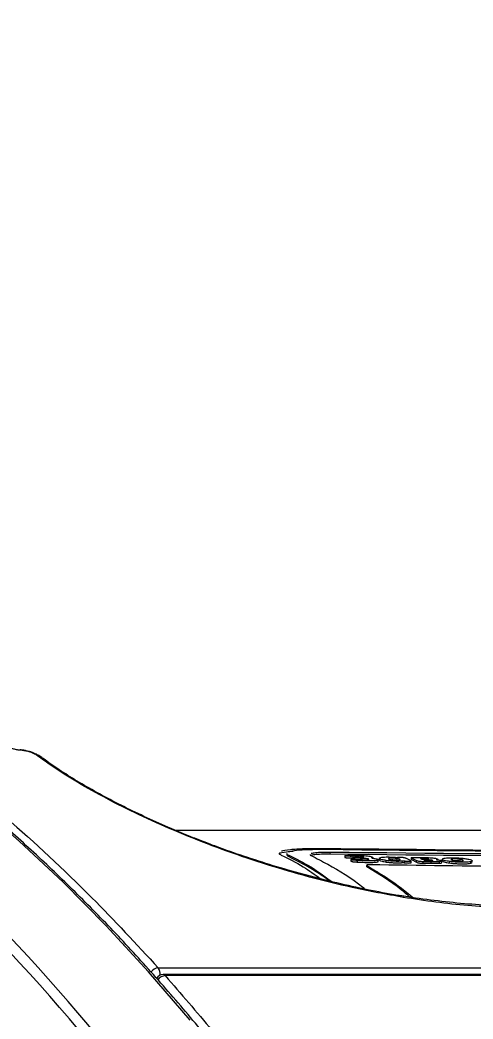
# Model space of a CAD drawing. Header units: millimetres. Extents: x -8327 to 9087, y -6583 to 5996.
# Drawn here: x 5834.9 to 5893.4, y 585.5 to 714.7 of the extents above; entities that cross this region are included whole.
import ezdxf

# ---------------------------------------------------------------- set-up
doc = ezdxf.new("R2010")
doc.units = ezdxf.units.MM
doc.layers.add('DIKOM_ОБЪЕКТ', color=7, linetype='Continuous')
doc.layers.add('DIKOM_РАЗМЕР_ОБЪЕКТА', color=7, linetype='Continuous')
doc.styles.add('style1', font='arial.ttf', dxfattribs={"width": 0.8})
doc.dimstyles.new('1-50', dxfattribs={"dimtxt": 300, "dimasz": 200, "dimexe": 100, "dimexo": 0, "dimgap": 100, "dimtad": 1, "dimtxsty": 'style1', "dimcen": 200, "dimclrd": 7, "dimclre": 7, "dimclrt": 7, "dimadec": 1, "dimazin": 2, "dimtfac": 1, "dimtmove": 0, "dimatfit": 2, "dimfxl": 0, "dimlwd": 25, "dimlwe": 18, "dimarcsym": 0})

# ---------------------------------------------------------------- blocks, each defined once
blk = doc.blocks.new('*D9')
at = {"layer": 'Defpoints', "color": 0, "transparency": 16777216}
for p in [(7087.37, 843.9), (-4957.59, 227.93), (7087.37, -4838.64)]:
    blk.add_point(p, dxfattribs=at)
at = {"layer": 'DIKOM_РАЗМЕР_ОБЪЕКТА', "color": 7, "lineweight": 18, "transparency": 16777216}
for p, q in [((7087.37, 843.9), (7087.37, -4938.64)), ((-4957.59, 227.93), (-4957.59, -4938.64))]:
    blk.add_line(p, q, dxfattribs=at)
at = {"layer": 'DIKOM_РАЗМЕР_ОБЪЕКТА', "color": 7, "lineweight": 25, "transparency": 16777216}
blk.add_line((-4757.59, -4838.64), (6887.37, -4838.64), dxfattribs=at)
at = {"layer": 'DIKOM_РАЗМЕР_ОБЪЕКТА', "color": 7, "transparency": 16777216}
for points in [[(-4757.59, -4805.31), (-4757.59, -4871.97), (-4957.59, -4838.64)], [(6887.37, -4805.31), (6887.37, -4871.97), (7087.37, -4838.64)]]:
    blk.add_solid(points, dxfattribs=at)
at = {"layer": 'DIKOM_РАЗМЕР_ОБЪЕКТА', "color": 7, "transparency": 16777216, "insert": (4098.94, -4585.47), "char_height": 300, "attachment_point": 5, "style": 'style1'}
blk.add_mtext('12040', dxfattribs=at)

msp = doc.modelspace()

# ---------------------------------------------------------------- linework, layer by layer
at = {"layer": 'DIKOM_ОБЪЕКТ', "color": 7, "linetype": 'Continuous', "lineweight": 15}
for p, q in [((5837.179, 619.549), (5836.89, 619.734)), ((6093.049, 609.928), (5854.964, 609.928)), ((5869.357, 606.966), (5869.343, 606.77)), ((5869.583, 606.542), (5869.598, 606.737)), ((5874.973, 606.902), (5874.987, 607.097)), ((5876.858, 606.662), (5876.843, 606.467)), ((5877.641, 606.173), (5877.627, 605.979)), ((5877.887, 606.418), (5877.873, 606.223)), ((5877.93, 606.394), (5877.944, 606.589)), ((5878.48, 605.843), (5878.494, 606.038)), ((5880.36, 606.419), (5880.325, 606.405)), ((5880.357, 606.37), (5880.36, 606.419)), ((5880.432, 606.349), (5880.44, 606.463)), ((5881.179, 605.929), (5881.193, 606.124)), ((5881.303, 606.334), (5881.289, 606.139)), ((5882.191, 605.85), (5882.204, 606.045)), ((5882.534, 606.276), (5882.537, 606.317)), ((5883.598, 606.107), (5883.612, 606.302)), ((5884.282, 605.767), (5884.297, 605.961)), ((5884.575, 605.758), (5884.589, 605.953)), ((5884.759, 606.354), (5885.376, 606.031)), ((5885.439, 606.399), (5885.425, 606.205)), ((5885.426, 605.776), (5885.441, 605.97)), ((5885.472, 606.162), (5885.486, 606.357)), ((5885.472, 606.162), (5886.135, 605.814)), ((5886.149, 606.009), (5885.486, 606.357)), ((5885.918, 606.449), (5886.909, 606.436)), ((5886.135, 605.814), (5886.149, 606.009)), ((5886.782, 606.244), (5886.789, 606.339)), ((5886.989, 606.337), (5886.789, 606.339)), ((5886.962, 605.698), (5886.976, 605.892)), ((5888.015, 605.878), (5886.976, 605.892)), ((5886.981, 606.22), (5886.989, 606.337)), ((5887.022, 606.218), (5887.264, 606.215)), ((5887.212, 606.017), (5887.219, 606.115)), ((5887.461, 606.111), (5887.219, 606.115)), ((5887.452, 605.99), (5887.461, 606.111)), ((5887.452, 605.99), (5887.693, 605.987)), ((5887.9, 605.988), (5887.908, 606.097)), ((5888.001, 605.683), (5888.015, 605.878)), ((5888.719, 606.147), (5888.721, 606.174)), ((5888.83, 606.134), (5888.836, 606.22)), ((5889.075, 605.696), (5889.089, 605.891)), ((5889.384, 605.774), (5889.397, 605.968)), ((5889.426, 606.225), (5889.412, 606.031)), ((5889.489, 606.285), (5889.648, 606.331)), ((5889.502, 605.939), (5889.517, 606.134)), ((5890.401, 605.725), (5890.415, 605.92)), ((5890.647, 606.213), (5890.607, 606.189)), ((5890.642, 606.132), (5890.647, 606.213)), ((5891.747, 606.004), (5891.761, 606.198)), ((5892.127, 606.007), (5892.157, 606.048)), ((5893.123, 605.689), (5893.137, 605.883)), ((5879.677, 605.207), (5879.691, 605.401)), ((5886.962, 605.698), (5888.001, 605.683)), ((5852.742, 592.159), (6131.05, 592.159)), ((6131.049, 591.292), (5853.378, 591.292)), ((6131.049, 591.157), (5853.636, 591.157))]:
    msp.add_line(p, q, dxfattribs=at)
at = {"layer": 'DIKOM_ОБЪЕКТ', "color": 7, "linetype": 'Continuous', "lineweight": 15, "flags": 128}
for points in [[(5856.865, 585.412), (5851.475, 591.659), (5845.993, 597.6), (5840.425, 603.229), (5834.775, 608.542), (5829.048, 613.535), (5823.249, 618.203), (5817.382, 622.542), (5811.453, 626.549), (5805.467, 630.22), (5799.428, 633.552), (5793.342, 636.543), (5791.642, 637.314)], [(5834.981, 620.291), (5834.882, 620.353), (5834.865, 620.355)], [(5837.597, 619.42), (5837.605, 619.414), (5837.658, 619.369)], [(5884.405, 601.276), (5884.39, 601.341), (5884.368, 601.372), (5884.36, 601.374)]]:
    msp.add_lwpolyline(points, dxfattribs=at)
at = {"layer": 'DIKOM_ОБЪЕКТ', "color": 7, "linetype": 'Continuous', "lineweight": 15}
for centre, radius, start, end in [((5836.954, 619.231), 0.507, 61.85075, 97.25825), ((5837.197, 618.868), 0.682, 54.04439, 91.54506), ((5655.5, 427.482), 245.263, 34.45461, 49.01555), ((5654.813, 427.044), 244.716, 34.45462, 49.01591), ((5852.812, 590.924), 1.238, 93.26795, 146.13107), ((5851.598, 591.343), 1.405, 354.8681, 35.53906), ((5853.378, 590.292), 1, 90, 150.15128), ((5853.695, 589.937), 1.221, 92.77558, 146.54084), ((5853.361, 590.947), 0.346, 37.44845, 87.23981)]:
    msp.add_arc(centre, radius, start, end, dxfattribs=at)
for points, knots in [([(5960.117, 228.93), (5960.11, 230.95), (5960.09, 236.81), (5959.932, 246.505), (5959.589, 258.003), (5959.082, 269.48), (5958.414, 280.925), (5957.584, 292.33), (5956.593, 303.687), (5955.442, 314.986), (5954.131, 326.221), (5952.662, 337.382), (5951.036, 348.46), (5949.254, 359.448), (5947.317, 370.337), (5945.227, 381.119), (5942.985, 391.787), (5940.593, 402.331), (5938.052, 412.744), (5935.365, 423.018), (5932.534, 433.146), (5929.56, 443.12), (5926.447, 452.932), (5923.195, 462.575), (5919.809, 472.042), (5916.289, 481.325), (5912.639, 490.418), (5908.862, 499.314), (5904.959, 508.006), (5900.935, 516.488), (5896.792, 524.753), (5892.534, 532.796), (5888.162, 540.608), (5883.682, 548.187), (5879.094, 555.524), (5874.405, 562.615), (5869.616, 569.455), (5864.731, 576.037), (5859.755, 582.358), (5854.69, 588.413), (5849.54, 594.196), (5844.31, 599.703), (5839.003, 604.93), (5833.623, 609.874), (5828.176, 614.529), (5822.663, 618.894), (5817.09, 622.963), (5811.461, 626.734), (5805.781, 630.209), (5800.051, 633.361), (5795.433, 635.7), (5792.712, 636.877), (5791.93, 637.215)], [0, 0, 0, 0, 0.010755, 0.031188, 0.0516215, 0.072055, 0.0924886, 0.1129223, 0.1333561, 0.1537901, 0.1742242, 0.1946586, 0.2150932, 0.235528, 0.2559632, 0.2763986, 0.2968344, 0.3172705, 0.3377071, 0.3581441, 0.3785815, 0.3990193, 0.4194578, 0.4398966, 0.460336, 0.4807761, 0.5012166, 0.5216577, 0.5420997, 0.5625421, 0.5829849, 0.6034284, 0.6238727, 0.644317, 0.6647622, 0.6852076, 0.7056533, 0.7260989, 0.7465444, 0.7669898, 0.7874345, 0.8078783, 0.8283208, 0.8487618, 0.8692004, 0.8896367, 0.9100697, 0.9304986, 0.9509237, 0.9713434, 0.991758, 1, 1, 1, 1]), ([(5792.362, 637.584), (5794.393, 636.729), (5800.328, 634.229), (5810.11, 628.659), (5821.669, 620.942), (5833.076, 611.792), (5843.453, 602.2), (5849.893, 595.238), (5852.742, 592.159)], [0, 0, 0, 0, 0.095894, 0.2802602, 0.4699796, 0.6598557, 0.8495763, 1, 1, 1, 1]), ([(5834.981, 620.291), (5834.935, 620.295), (5834.757, 620.307), (5834.39, 620.367), (5833.872, 620.505), (5833.328, 620.718), (5833.061, 620.888), (5832.92, 620.978)], [0, 0, 0, 0, 0.0579558, 0.2244126, 0.4299899, 0.7004773, 1, 1, 1, 1]), ([(5835.661, 620.233), (5835.61, 620.247), (5835.352, 620.318), (5835.082, 620.336), (5834.865, 620.35)], [0, 0, 0, 0, 0.1961753, 1, 1, 1, 1]), ([(5836.89, 619.734), (5836.713, 619.822), (5836.392, 619.982), (5835.821, 620.16), (5835.344, 620.26), (5835.085, 620.282), (5834.981, 620.291)], [0, 0, 0, 0, 0.3466446, 0.6311695, 0.851224, 1, 1, 1, 1]), ([(5837.19, 619.672), (5837.13, 619.707), (5836.861, 619.861), (5836.356, 620.067), (5835.863, 620.185), (5835.661, 620.233)], [0, 0, 0, 0, 0.1451551, 0.6501812, 1, 1, 1, 1]), ([(5837.691, 619.347), (5837.609, 619.412), (5837.459, 619.531), (5837.263, 619.626), (5837.176, 619.668)], [0, 0, 0, 0, 0.5523607, 1, 1, 1, 1]), ([(5884.405, 601.276), (5882.201, 601.675), (5878.14, 602.412), (5872.258, 603.881), (5866.831, 605.461), (5861.586, 607.229), (5856.592, 609.143), (5851.898, 611.16), (5847.545, 613.247), (5843.61, 615.364), (5840.08, 617.483), (5838.145, 618.861), (5837.179, 619.549)], [0, 0, 0, 0, 0.1166816, 0.2150806, 0.3137942, 0.4122024, 0.5100573, 0.6082235, 0.7060856, 0.8039548, 0.9021319, 1, 1, 1, 1]), ([(5858.996, 608.335), (5858.416, 608.554), (5856.688, 609.208), (5853.97, 610.356), (5850.844, 611.756), (5847.889, 613.192), (5845.107, 614.654), (5842.519, 616.13), (5840.178, 617.599), (5838.558, 618.688), (5837.808, 619.27), (5837.666, 619.38)], [0, 0, 0, 0, 0.0646398, 0.1923224, 0.3194995, 0.4479954, 0.5775926, 0.7079975, 0.8388216, 0.9695133, 1, 1, 1, 1]), ([(5884.362, 601.431), (5884.142, 601.465), (5882.618, 601.697), (5879.764, 602.262), (5875.826, 603.124), (5871.914, 604.117), (5868.065, 605.212), (5864.324, 606.401), (5861.291, 607.445), (5859.566, 608.114), (5858.996, 608.335)], [0, 0, 0, 0, 0.0252271, 0.1753936, 0.3263132, 0.4775008, 0.6282539, 0.778145, 0.9267481, 1, 1, 1, 1]), ([(5868.457, 606.895), (5868.454, 606.915), (5868.435, 607.036), (5869.008, 607.168), (5869.87, 607.234), (5870.159, 607.256)], [0, 0, 0, 0, 0.1208205, 0.7051214, 1, 1, 1, 1]), ([(5873.914, 607.565), (5873.115, 607.566), (5871.515, 607.569), (5869.764, 607.446), (5868.787, 607.329), (5868.682, 607.236), (5868.679, 607.234)], [0, 0, 0, 0, 0.329634, 0.6592502, 0.9909774, 1, 1, 1, 1]), ([(5874.183, 607.452), (5873.495, 607.452), (5872.12, 607.453), (5870.492, 607.353), (5869.927, 607.228), (5869.643, 607.165)], [0, 0, 0, 0, 0.3326434, 0.6652885, 1, 1, 1, 1]), ([(6030.002, 607.552), (6003.971, 607.303), (5951.906, 606.806), (5899.913, 607.312), (5873.914, 607.565)], [0, 0, 0, 0, 0.49996055, 1, 1, 1, 1]), ([(6030.27, 607.439), (6004.239, 607.184), (5952.173, 606.675), (5900.181, 607.193), (5874.183, 607.452)], [0, 0, 0, 0, 0.4999582, 1, 1, 1, 1]), ([(5868.411, 607.009), (5868.393, 606.995), (5868.286, 606.921), (5868.477, 606.829), (5868.635, 606.752)], [0, 0, 0, 0, 0.1766033, 1, 1, 1, 1]), ([(5868.635, 606.752), (5869.584, 606.286), (5871.284, 605.452), (5872.967, 604.225), (5873.71, 603.683)], [0, 0, 0, 0, 0.5583289, 1, 1, 1, 1]), ([(5869.404, 606.961), (5869.387, 606.95), (5869.294, 606.884), (5869.461, 606.804), (5869.598, 606.737)], [0, 0, 0, 0, 0.1775922, 1, 1, 1, 1]), ([(5869.583, 606.542), (5869.523, 606.573), (5869.365, 606.652), (5869.41, 606.721), (5869.438, 606.764)], [0, 0, 0, 0, 0.3834187, 1, 1, 1, 1]), ([(5874.915, 603.378), (5874.321, 603.796), (5872.553, 605.042), (5870.769, 605.943), (5869.583, 606.542)], [0, 0, 0, 0, 0.3353381, 1, 1, 1, 1]), ([(5869.598, 606.737), (5870.547, 606.266), (5872.415, 605.34), (5874.264, 603.981), (5875.174, 603.312)], [0, 0, 0, 0, 0.5079441, 1, 1, 1, 1]), ([(5872.38, 606.817), (5872.371, 606.81), (5872.32, 606.774), (5872.411, 606.729), (5872.486, 606.693)], [0, 0, 0, 0, 0.1803134, 1, 1, 1, 1]), ([(5872.463, 606.711), (5872.558, 606.745), (5872.766, 606.82), (5873.539, 606.887), (5874.347, 606.908), (5874.853, 606.903), (5874.973, 606.902)], [0, 0, 0, 0, 0.26785161, 0.58636458, 0.90189129, 1, 1, 1, 1]), ([(5872.486, 606.693), (5873.203, 606.321), (5875.439, 605.162), (5877.781, 603.758), (5879.384, 602.426), (5879.492, 602.337)], [0, 0, 0, 0, 0.30615366, 0.95344098, 1, 1, 1, 1]), ([(5874.987, 607.097), (5874.612, 607.098), (5873.862, 607.098), (5872.973, 607.04), (5872.664, 606.968), (5872.51, 606.932)], [0, 0, 0, 0, 0.3327516, 0.6654077, 1, 1, 1, 1]), ([(5874.973, 606.902), (5900.966, 606.626), (5952.956, 606.073), (6005.024, 606.617), (6031.061, 606.888)], [0, 0, 0, 0, 0.4999539, 1, 1, 1, 1]), ([(6031.074, 607.084), (6005.043, 606.812), (5952.974, 606.267), (5900.985, 606.821), (5874.987, 607.097)], [0, 0, 0, 0, 0.4999526, 1, 1, 1, 1]), ([(5876.85, 606.466), (5876.848, 606.464), (5876.844, 606.454), (5876.9, 606.437), (5876.987, 606.418), (5877.095, 606.405), (5877.24, 606.394), (5877.506, 606.386), (5877.737, 606.39), (5877.902, 606.394), (5877.93, 606.394)], [0, 0, 0, 0, 0.04602373, 0.18047902, 0.27098253, 0.36222118, 0.44279026, 0.58647667, 0.93049649, 1, 1, 1, 1]), ([(5877.944, 606.589), (5877.859, 606.587), (5877.676, 606.583), (5877.429, 606.583), (5877.216, 606.591), (5877.077, 606.603), (5876.964, 606.619), (5876.893, 606.638), (5876.849, 606.658), (5876.865, 606.674), (5876.903, 606.682), (5876.922, 606.686)], [0, 0, 0, 0, 0.1806395, 0.3933591, 0.4816949, 0.5711991, 0.6499684, 0.7412923, 0.8369813, 0.9220495, 1, 1, 1, 1]), ([(5876.922, 606.686), (5877.001, 606.696), (5877.197, 606.72), (5877.7, 606.728), (5878.36, 606.723), (5879.008, 606.706), (5879.589, 606.668), (5879.973, 606.624), (5880.267, 606.564), (5880.421, 606.505), (5880.458, 606.451), (5880.39, 606.429), (5880.36, 606.419)], [0, 0, 0, 0, 0.0814159, 0.2015924, 0.3322281, 0.5010473, 0.5900354, 0.6799029, 0.7567625, 0.8704921, 0.943303, 1, 1, 1, 1]), ([(5877.632, 605.978), (5877.631, 605.976), (5877.623, 605.965), (5877.681, 605.94), (5877.805, 605.908), (5878.022, 605.878), (5878.255, 605.857), (5878.422, 605.847), (5878.48, 605.843)], [0, 0, 0, 0, 0.0406383, 0.2278393, 0.4184509, 0.5893323, 0.8558057, 1, 1, 1, 1]), ([(5878.494, 606.038), (5878.356, 606.047), (5878.141, 606.061), (5877.877, 606.093), (5877.726, 606.124), (5877.654, 606.153), (5877.634, 606.175), (5877.661, 606.191), (5877.733, 606.202), (5877.84, 606.206), (5877.974, 606.207), (5878.171, 606.203), (5878.332, 606.194), (5878.436, 606.188)], [0, 0, 0, 0, 0.1841339, 0.287867, 0.3923799, 0.4850098, 0.5579024, 0.6114289, 0.6652984, 0.7300639, 0.7854477, 0.8608703, 1, 1, 1, 1]), ([(5879.184, 606.317), (5879.122, 606.318), (5879, 606.321), (5878.763, 606.324), (5878.517, 606.328), (5878.273, 606.34), (5878.114, 606.354), (5878.003, 606.371), (5877.924, 606.39), (5877.881, 606.411), (5877.892, 606.429), (5877.94, 606.441), (5877.986, 606.446), (5878.004, 606.448)], [0, 0, 0, 0, 0.0998375, 0.1990407, 0.3905918, 0.5004998, 0.5811314, 0.6494475, 0.7179092, 0.8106342, 0.8812619, 0.9516687, 1, 1, 1, 1]), ([(5879.19, 606.462), (5879.225, 606.466), (5879.288, 606.473), (5879.325, 606.489), (5879.309, 606.511), (5879.243, 606.534), (5879.123, 606.557), (5878.972, 606.574), (5878.796, 606.585), (5878.615, 606.592), (5878.32, 606.597), (5878.107, 606.593), (5877.944, 606.589)], [0, 0, 0, 0, 0.0786985, 0.1441104, 0.2094152, 0.3227311, 0.3955817, 0.4687571, 0.5634851, 0.6473875, 0.731324, 1, 1, 1, 1]), ([(5878.004, 606.448), (5878.034, 606.45), (5878.094, 606.455), (5878.217, 606.459), (5878.311, 606.459), (5878.366, 606.459)], [0, 0, 0, 0, 0.296148, 0.5906739, 1, 1, 1, 1]), ([(5878.366, 606.459), (5878.423, 606.459), (5878.535, 606.458), (5878.723, 606.455), (5878.928, 606.452), (5879.092, 606.455), (5879.169, 606.461), (5879.19, 606.462)], [0, 0, 0, 0, 0.19679984, 0.39260381, 0.64597399, 0.90128573, 1, 1, 1, 1]), ([(5878.436, 606.188), (5878.49, 606.184), (5878.586, 606.178), (5878.722, 606.169), (5878.803, 606.164), (5878.844, 606.162)], [0, 0, 0, 0, 0.401464, 0.7006475, 1, 1, 1, 1]), ([(5878.48, 605.843), (5878.795, 605.829), (5879.289, 605.808), (5880.012, 605.8), (5880.561, 605.806), (5880.974, 605.84), (5881.16, 605.883), (5881.165, 605.917), (5881.167, 605.93)], [0, 0, 0, 0, 0.2672512, 0.41961317, 0.64304663, 0.77740721, 0.91284878, 1, 1, 1, 1]), ([(5880.578, 606.323), (5880.68, 606.309), (5880.883, 606.279), (5881.111, 606.214), (5881.214, 606.144), (5881.172, 606.076), (5880.947, 606.028), (5880.474, 605.997), (5879.64, 605.992), (5878.921, 606.021), (5878.494, 606.038)], [0, 0, 0, 0, 0.0747254, 0.1493449, 0.2788086, 0.3717918, 0.4653293, 0.5702496, 0.7447049, 1, 1, 1, 1]), ([(5878.844, 606.162), (5878.92, 606.159), (5879.072, 606.153), (5879.367, 606.148), (5879.648, 606.146), (5879.856, 606.159), (5879.94, 606.176), (5879.961, 606.201), (5879.919, 606.229), (5879.808, 606.261), (5879.689, 606.278), (5879.627, 606.287)], [0, 0, 0, 0, 0.1077093, 0.2152185, 0.4317365, 0.5171821, 0.603352, 0.6797587, 0.7976209, 0.8936891, 1, 1, 1, 1]), ([(5879.627, 606.287), (5879.585, 606.291), (5879.482, 606.303), (5879.326, 606.312), (5879.221, 606.316), (5879.184, 606.317)], [0, 0, 0, 0, 0.300164, 0.7514861, 1, 1, 1, 1]), ([(5880.325, 606.395), (5880.324, 606.391), (5880.319, 606.379), (5880.38, 606.358), (5880.474, 606.337), (5880.551, 606.327), (5880.578, 606.323)], [0, 0, 0, 0, 0.1764966, 0.5001528, 0.8233664, 1, 1, 1, 1]), ([(5882.204, 606.045), (5882.022, 606.076), (5881.659, 606.139), (5881.364, 606.245), (5881.245, 606.35), (5881.405, 606.405), (5881.483, 606.431)], [0, 0, 0, 0, 0.2428658, 0.4854019, 0.7493051, 1, 1, 1, 1]), ([(5881.307, 606.139), (5881.315, 606.113), (5881.334, 606.053), (5881.62, 605.95), (5882, 605.884), (5882.191, 605.85)], [0, 0, 0, 0, 0.2799971, 0.6396821, 1, 1, 1, 1]), ([(5881.483, 606.431), (5881.571, 606.449), (5881.739, 606.481), (5882.169, 606.503), (5882.616, 606.502), (5883.035, 606.486), (5883.262, 606.465), (5883.365, 606.456)], [0, 0, 0, 0, 0.247553, 0.469432, 0.6905493, 0.8609902, 1, 1, 1, 1]), ([(5882.191, 605.85), (5882.361, 605.827), (5882.675, 605.785), (5883.219, 605.748), (5883.683, 605.737), (5884.057, 605.742), (5884.214, 605.759), (5884.282, 605.767)], [0, 0, 0, 0, 0.25742574, 0.47272627, 0.68760946, 0.86480725, 1, 1, 1, 1]), ([(5884.297, 605.961), (5884.21, 605.952), (5884.036, 605.935), (5883.619, 605.932), (5883.12, 605.948), (5882.603, 605.99), (5882.327, 606.028), (5882.204, 606.045)], [0, 0, 0, 0, 0.168206, 0.3359521, 0.5757107, 0.811396, 1, 1, 1, 1]), ([(5882.537, 606.317), (5882.52, 606.31), (5882.487, 606.297), (5882.473, 606.269), (5882.507, 606.246), (5882.529, 606.232)], [0, 0, 0, 0, 0.2757027, 0.5323398, 1, 1, 1, 1]), ([(5882.529, 606.232), (5882.547, 606.223), (5882.585, 606.206), (5882.686, 606.174), (5882.8, 606.153), (5882.869, 606.14)], [0, 0, 0, 0, 0.2789331, 0.5583067, 1, 1, 1, 1]), ([(5883.612, 606.302), (5883.55, 606.31), (5883.428, 606.328), (5883.191, 606.345), (5882.95, 606.351), (5882.731, 606.347), (5882.599, 606.333), (5882.554, 606.321), (5882.537, 606.317)], [0, 0, 0, 0, 0.17139651, 0.3436498, 0.53266904, 0.72525522, 0.89722172, 1, 1, 1, 1]), ([(5882.869, 606.14), (5882.933, 606.131), (5883.062, 606.112), (5883.293, 606.095), (5883.522, 606.088), (5883.734, 606.09), (5883.883, 606.105), (5883.93, 606.119), (5883.95, 606.124)], [0, 0, 0, 0, 0.1775572, 0.3564069, 0.5120649, 0.7004012, 0.8764222, 1, 1, 1, 1]), ([(5882.889, 606.154), (5882.927, 606.154), (5883.042, 606.155), (5883.252, 606.146), (5883.458, 606.128), (5883.559, 606.113), (5883.598, 606.107)], [0, 0, 0, 0, 0.1664492, 0.4968233, 0.8059638, 1, 1, 1, 1]), ([(5883.365, 606.456), (5883.387, 606.454), (5883.431, 606.45), (5883.503, 606.447), (5883.568, 606.448), (5883.611, 606.451), (5883.629, 606.454), (5883.635, 606.455)], [0, 0, 0, 0, 0.2221961, 0.4444166, 0.6672346, 0.8895166, 1, 1, 1, 1]), ([(5883.95, 606.124), (5883.973, 606.14), (5884.024, 606.175), (5883.912, 606.233), (5883.752, 606.278), (5883.639, 606.297), (5883.612, 606.302)], [0, 0, 0, 0, 0.2847242, 0.6519635, 0.9142491, 1, 1, 1, 1]), ([(5883.635, 606.455), (5883.67, 606.46), (5883.739, 606.471), (5883.905, 606.476), (5884.079, 606.473), (5884.251, 606.465), (5884.413, 606.449), (5884.573, 606.421), (5884.686, 606.388), (5884.737, 606.364), (5884.759, 606.354)], [0, 0, 0, 0, 0.1201416, 0.2407746, 0.3522978, 0.4529747, 0.5543087, 0.668876, 0.8604096, 1, 1, 1, 1]), ([(5884.589, 605.953), (5884.568, 605.955), (5884.527, 605.961), (5884.456, 605.965), (5884.386, 605.967), (5884.331, 605.965), (5884.307, 605.962), (5884.297, 605.961)], [0, 0, 0, 0, 0.2137592, 0.4277753, 0.6426466, 0.8558017, 1, 1, 1, 1]), ([(5885.429, 605.971), (5885.433, 605.967), (5885.446, 605.956), (5885.405, 605.939), (5885.321, 605.923), (5885.169, 605.916), (5884.994, 605.918), (5884.802, 605.928), (5884.671, 605.941), (5884.606, 605.95), (5884.589, 605.953)], [0, 0, 0, 0, 0.058095, 0.2041158, 0.3513529, 0.4805726, 0.6589441, 0.8038806, 0.9491906, 1, 1, 1, 1]), ([(5885.426, 606.205), (5885.426, 606.204), (5885.409, 606.192), (5885.441, 606.177), (5885.472, 606.162)], [0, 0, 0, 0, 0.0192139, 1, 1, 1, 1]), ([(5885.486, 606.357), (5885.462, 606.372), (5885.424, 606.396), (5885.461, 606.425), (5885.554, 606.441), (5885.711, 606.45), (5885.841, 606.449), (5885.918, 606.449)], [0, 0, 0, 0, 0.2995072, 0.4681224, 0.6383682, 0.7865422, 1, 1, 1, 1]), ([(5886.976, 605.892), (5886.893, 605.894), (5886.753, 605.897), (5886.55, 605.913), (5886.386, 605.935), (5886.238, 605.968), (5886.182, 605.993), (5886.149, 606.009)], [0, 0, 0, 0, 0.22229092, 0.37683637, 0.53196436, 0.71797891, 1, 1, 1, 1]), ([(5886.789, 606.339), (5886.767, 606.339), (5886.723, 606.339), (5886.672, 606.335), (5886.641, 606.328), (5886.631, 606.321), (5886.639, 606.315), (5886.643, 606.313)], [0, 0, 0, 0, 0.21117299, 0.42489785, 0.63824056, 0.85362813, 1, 1, 1, 1]), ([(5886.643, 606.313), (5886.673, 606.298), (5886.713, 606.277), (5886.753, 606.256), (5886.763, 606.25)], [0, 0, 0, 0, 0.7434939, 1, 1, 1, 1]), ([(5886.763, 606.25), (5886.764, 606.25), (5886.772, 606.247), (5886.794, 606.239), (5886.847, 606.23), (5886.912, 606.223), (5886.974, 606.22), (5887.009, 606.219), (5887.022, 606.218)], [0, 0, 0, 0, 0.0188006, 0.2358536, 0.4526854, 0.6687806, 0.8823572, 1, 1, 1, 1]), ([(5886.909, 606.436), (5887.034, 606.434), (5887.283, 606.43), (5887.672, 606.419), (5887.932, 606.402), (5888.064, 606.394)], [0, 0, 0, 0, 0.3304004, 0.6598049, 1, 1, 1, 1]), ([(5887.634, 606.22), (5887.657, 606.222), (5887.702, 606.228), (5887.725, 606.239), (5887.726, 606.256), (5887.693, 606.276), (5887.61, 606.297), (5887.509, 606.312), (5887.362, 606.325), (5887.185, 606.333), (5887.053, 606.336), (5886.989, 606.337)], [0, 0, 0, 0, 0.0839091, 0.1677534, 0.2284712, 0.395116, 0.4934918, 0.5924653, 0.683137, 0.8467269, 1, 1, 1, 1]), ([(5887.219, 606.115), (5887.197, 606.115), (5887.153, 606.115), (5887.102, 606.111), (5887.07, 606.104), (5887.061, 606.096), (5887.069, 606.09), (5887.072, 606.088)], [0, 0, 0, 0, 0.21234517, 0.42492154, 0.63883601, 0.85415282, 1, 1, 1, 1]), ([(5887.072, 606.088), (5887.085, 606.081), (5887.125, 606.059), (5887.166, 606.038), (5887.193, 606.023)], [0, 0, 0, 0, 0.3253186, 1, 1, 1, 1]), ([(5887.193, 606.023), (5887.194, 606.023), (5887.2, 606.019), (5887.224, 606.012), (5887.275, 606.003), (5887.341, 605.995), (5887.403, 605.991), (5887.439, 605.991), (5887.452, 605.99)], [0, 0, 0, 0, 0.01822697, 0.23565727, 0.45136293, 0.66743316, 0.88097925, 1, 1, 1, 1]), ([(5887.264, 606.215), (5887.308, 606.215), (5887.395, 606.214), (5887.524, 606.214), (5887.597, 606.218), (5887.634, 606.22)], [0, 0, 0, 0, 0.334803, 0.6618213, 1, 1, 1, 1]), ([(5887.908, 606.097), (5887.855, 606.1), (5887.753, 606.105), (5887.604, 606.109), (5887.508, 606.111), (5887.461, 606.111)], [0, 0, 0, 0, 0.3487673, 0.6732862, 1, 1, 1, 1]), ([(5887.693, 605.987), (5887.802, 605.986), (5887.957, 605.985), (5888.126, 605.994), (5888.208, 606.005), (5888.233, 606.023), (5888.204, 606.044), (5888.144, 606.065), (5888.051, 606.083), (5887.969, 606.092), (5887.92, 606.096), (5887.908, 606.097)], [0, 0, 0, 0, 0.2524967, 0.3603632, 0.4695002, 0.5647142, 0.6793899, 0.8026891, 0.8880323, 0.9733491, 1, 1, 1, 1]), ([(5889.089, 605.891), (5888.983, 605.885), (5888.77, 605.875), (5888.397, 605.873), (5888.143, 605.876), (5888.015, 605.878)], [0, 0, 0, 0, 0.3328036, 0.6641471, 1, 1, 1, 1]), ([(5888.064, 606.394), (5888.161, 606.385), (5888.355, 606.367), (5888.605, 606.325), (5888.774, 606.273), (5888.862, 606.222), (5888.803, 606.19), (5888.741, 606.178), (5888.721, 606.174)], [0, 0, 0, 0, 0.1668856, 0.3343215, 0.5539005, 0.7863621, 0.9306226, 1, 1, 1, 1]), ([(5888.721, 606.174), (5888.713, 606.172), (5888.694, 606.168), (5888.687, 606.16), (5888.703, 606.15), (5888.742, 606.14), (5888.784, 606.133), (5888.812, 606.13), (5888.817, 606.129)], [0, 0, 0, 0, 0.1536807, 0.3516609, 0.5503216, 0.749739, 0.9482181, 1, 1, 1, 1]), ([(5888.817, 606.129), (5888.913, 606.118), (5889.106, 606.095), (5889.315, 606.045), (5889.405, 605.991), (5889.399, 605.94), (5889.267, 605.907), (5889.143, 605.896), (5889.089, 605.891)], [0, 0, 0, 0, 0.1620842, 0.3255003, 0.5221571, 0.7329249, 0.883467, 1, 1, 1, 1]), ([(5889.517, 606.134), (5889.478, 606.155), (5889.418, 606.186), (5889.444, 606.214), (5889.453, 606.223)], [0, 0, 0, 0, 0.6564903, 1, 1, 1, 1]), ([(5889.502, 605.939), (5889.547, 605.919), (5889.665, 605.865), (5889.971, 605.789), (5890.282, 605.743), (5890.401, 605.725)], [0, 0, 0, 0, 0.2742513, 0.7215811, 1, 1, 1, 1]), ([(5890.415, 605.92), (5890.297, 605.937), (5889.999, 605.982), (5889.688, 606.057), (5889.567, 606.111), (5889.517, 606.134)], [0, 0, 0, 0, 0.2749775, 0.6945831, 1, 1, 1, 1]), ([(5889.648, 606.331), (5889.755, 606.348), (5889.97, 606.382), (5890.537, 606.401), (5891.174, 606.393), (5891.833, 606.358), (5892.179, 606.318), (5892.351, 606.298)], [0, 0, 0, 0, 0.1922573, 0.384882, 0.6284324, 0.8166403, 1, 1, 1, 1]), ([(5893.137, 605.883), (5893.029, 605.865), (5892.813, 605.829), (5892.246, 605.808), (5891.608, 605.817), (5890.945, 605.855), (5890.591, 605.899), (5890.415, 605.92)], [0, 0, 0, 0, 0.1921663, 0.3845796, 0.6235047, 0.8133472, 1, 1, 1, 1]), ([(5890.604, 606.174), (5890.603, 606.171), (5890.596, 606.154), (5890.629, 606.136), (5890.654, 606.121)], [0, 0, 0, 0, 0.19772072, 1, 1, 1, 1]), ([(5891.761, 606.198), (5891.693, 606.209), (5891.569, 606.227), (5891.346, 606.245), (5891.132, 606.252), (5890.921, 606.251), (5890.74, 606.238), (5890.678, 606.221), (5890.647, 606.213)], [0, 0, 0, 0, 0.1851534, 0.3341859, 0.4831577, 0.6444943, 0.8187314, 1, 1, 1, 1]), ([(5890.654, 606.121), (5890.674, 606.112), (5890.713, 606.093), (5890.817, 606.059), (5890.934, 606.036), (5891.007, 606.022)], [0, 0, 0, 0, 0.2730526, 0.5460261, 1, 1, 1, 1]), ([(5890.869, 606.052), (5890.878, 606.053), (5890.936, 606.057), (5891.092, 606.057), (5891.314, 606.052), (5891.554, 606.033), (5891.682, 606.014), (5891.747, 606.004)], [0, 0, 0, 0, 0.0400561, 0.2585811, 0.4985402, 0.7426585, 1, 1, 1, 1]), ([(5891.007, 606.022), (5891.075, 606.011), (5891.198, 605.992), (5891.421, 605.973), (5891.634, 605.965), (5891.843, 605.965), (5892.032, 605.978), (5892.094, 605.997), (5892.127, 606.007)], [0, 0, 0, 0, 0.18536993, 0.3316097, 0.4775481, 0.63347638, 0.80146987, 1, 1, 1, 1]), ([(5892.167, 606.062), (5892.145, 606.082), (5892.101, 606.12), (5891.936, 606.167), (5891.801, 606.191), (5891.761, 606.198)], [0, 0, 0, 0, 0.4285348, 0.8287821, 1, 1, 1, 1]), ([(5892.351, 606.298), (5892.532, 606.271), (5892.895, 606.216), (5893.231, 606.115), (5893.305, 606.047), (5893.344, 606.012)], [0, 0, 0, 0, 0.3239778, 0.6474363, 1, 1, 1, 1]), ([(5893.328, 605.993), (5893.323, 605.969), (5893.315, 605.928), (5893.19, 605.896), (5893.137, 605.883)], [0, 0, 0, 0, 0.5809143, 1, 1, 1, 1]), ([(5879.677, 605.207), (5879.675, 605.208), (5879.658, 605.218), (5879.659, 605.228), (5879.66, 605.236)], [0, 0, 0, 0, 0.1156844, 1, 1, 1, 1]), ([(5880.179, 605.497), (5880.105, 605.497), (5879.959, 605.497), (5879.789, 605.482), (5879.683, 605.458), (5879.654, 605.429), (5879.681, 605.409), (5879.691, 605.401)], [0, 0, 0, 0, 0.2131411, 0.4262656, 0.6403911, 0.8557121, 1, 1, 1, 1]), ([(5885.265, 601.317), (5884.894, 601.633), (5883.046, 603.204), (5881.174, 604.317), (5879.677, 605.207)], [0, 0, 0, 0, 0.20068488, 1, 1, 1, 1]), ([(5879.691, 605.401), (5880.299, 605.035), (5882.096, 603.95), (5884.079, 602.601), (5885.445, 601.429), (5885.636, 601.265)], [0, 0, 0, 0, 0.3053636, 0.9029348, 1, 1, 1, 1]), ([(6031.697, 605.475), (6019.059, 605.296), (5993.785, 604.936), (5955.895, 604.788), (5918.022, 604.947), (5892.793, 605.314), (5880.179, 605.497)], [0, 0, 0, 0, 0.2499671, 0.4999296, 0.7499656, 1, 1, 1, 1]), ([(5884.282, 605.767), (5884.285, 605.767), (5884.302, 605.769), (5884.342, 605.772), (5884.408, 605.772), (5884.48, 605.769), (5884.536, 605.763), (5884.565, 605.759), (5884.575, 605.758)], [0, 0, 0, 0, 0.0428146, 0.2570938, 0.471633, 0.6855319, 0.8983221, 1, 1, 1, 1]), ([(5884.575, 605.758), (5884.627, 605.751), (5884.731, 605.737), (5884.927, 605.725), (5885.11, 605.721), (5885.27, 605.726), (5885.375, 605.739), (5885.425, 605.757), (5885.418, 605.771), (5885.416, 605.776)], [0, 0, 0, 0, 0.1492708, 0.2991288, 0.4759464, 0.6132502, 0.7510312, 0.9045563, 1, 1, 1, 1]), ([(5886.135, 605.814), (5886.171, 605.798), (5886.227, 605.772), (5886.383, 605.738), (5886.546, 605.717), (5886.748, 605.703), (5886.883, 605.699), (5886.962, 605.698)], [0, 0, 0, 0, 0.30083, 0.469413, 0.6396781, 0.7871689, 1, 1, 1, 1]), ([(5888.001, 605.683), (5888.126, 605.682), (5888.378, 605.679), (5888.751, 605.68), (5888.966, 605.691), (5889.075, 605.696)], [0, 0, 0, 0, 0.32921463, 0.65984124, 1, 1, 1, 1]), ([(5889.075, 605.696), (5889.146, 605.703), (5889.289, 605.717), (5889.383, 605.747), (5889.372, 605.768), (5889.369, 605.775)], [0, 0, 0, 0, 0.4071243, 0.8155794, 1, 1, 1, 1]), ([(5890.401, 605.725), (5890.584, 605.703), (5890.951, 605.659), (5891.628, 605.621), (5892.265, 605.613), (5892.814, 605.636), (5893.021, 605.671), (5893.123, 605.689)], [0, 0, 0, 0, 0.1940502, 0.388687, 0.6270394, 0.817317, 1, 1, 1, 1]), ([(5893.123, 605.689), (5893.217, 605.713), (5893.341, 605.745), (5893.316, 605.787), (5893.31, 605.798)], [0, 0, 0, 0, 0.753706, 1, 1, 1, 1]), ([(5900.384, 600.081), (5900.188, 600.078), (5898.8, 600.062), (5896.103, 600.178), (5892.31, 600.43), (5888.423, 600.858), (5885.765, 601.204), (5884.41, 601.44), (5884.371, 601.447)], [0, 0, 0, 0, 0.0391446, 0.2760672, 0.5143819, 0.7535271, 0.992948, 1, 1, 1, 1]), ([(5900.599, 599.88), (5898.013, 599.945), (5894.096, 600.044), (5888.617, 600.631), (5885.809, 601.061), (5884.405, 601.276)], [0, 0, 0, 0, 0.4927583, 0.7463765, 1, 1, 1, 1]), ([(5853.636, 591.157), (5855.664, 588.82), (5861.168, 582.475), (5869.865, 571.175), (5879.599, 557.006), (5888.922, 541.767), (5897.796, 525.551), (5906.177, 508.426), (5914.037, 490.44), (5921.349, 471.605), (5928.113, 451.969), (5934.313, 431.599), (5939.923, 410.594), (5944.912, 389.048), (5949.262, 367.024), (5952.951, 344.552), (5955.986, 321.675), (5958.365, 298.469), (5960.077, 275.043), (5961.112, 251.505), (5961.462, 227.928), (5961.112, 204.351), (5960.077, 180.813), (5958.365, 157.387), (5955.987, 134.181), (5952.95, 111.305), (5949.262, 88.832), (5944.912, 66.808), (5939.923, 45.263), (5934.314, 24.257), (5928.113, 3.888), (5921.349, -15.748), (5914.376, -33.703), (5907.287, -50.081), (5900.167, -64.999), (5892.667, -79.261), (5884.821, -92.802), (5876.702, -105.508), (5868.33, -117.344), (5860.64, -127.227), (5855.664, -132.963), (5853.636, -135.3)], [0, 0, 0, 0, 0.0156535, 0.0424906, 0.0694123, 0.0963772, 0.1233419, 0.1502637, 0.1771008, 0.2039378, 0.2308596, 0.2578243, 0.2847891, 0.3117108, 0.3385479, 0.3653847, 0.392306, 0.4192705, 0.446235, 0.4731564, 0.4999931, 0.5268301, 0.5537517, 0.5807164, 0.607681, 0.6346026, 0.6614395, 0.6882765, 0.7151981, 0.7421628, 0.7691275, 0.7960491, 0.822886, 0.845964, 0.8691648, 0.8923928, 0.9156209, 0.9388217, 0.9615842, 0.9843465, 1, 1, 1, 1])]:
    msp.add_open_spline(points, degree=3, knots=knots, dxfattribs=at)

# ---------------------------------------------------------------- dimensions: what is measured, and where the dimension line sits
at = {"layer": 'DIKOM_РАЗМЕР_ОБЪЕКТА'}
dim = msp.add_linear_dim(base=(7087.366, -4838.641), p1=(-4957.594, 227.929), p2=(7087.366, 843.902), text='12040', dimstyle='1-50', dxfattribs=at)
dim.commit()
dim.dimension.update_dxf_attribs({"geometry": '*D9', "text_midpoint": (4098.945, -4838.641), "dimtype": 160})

doc.saveas('drawing.dxf')
